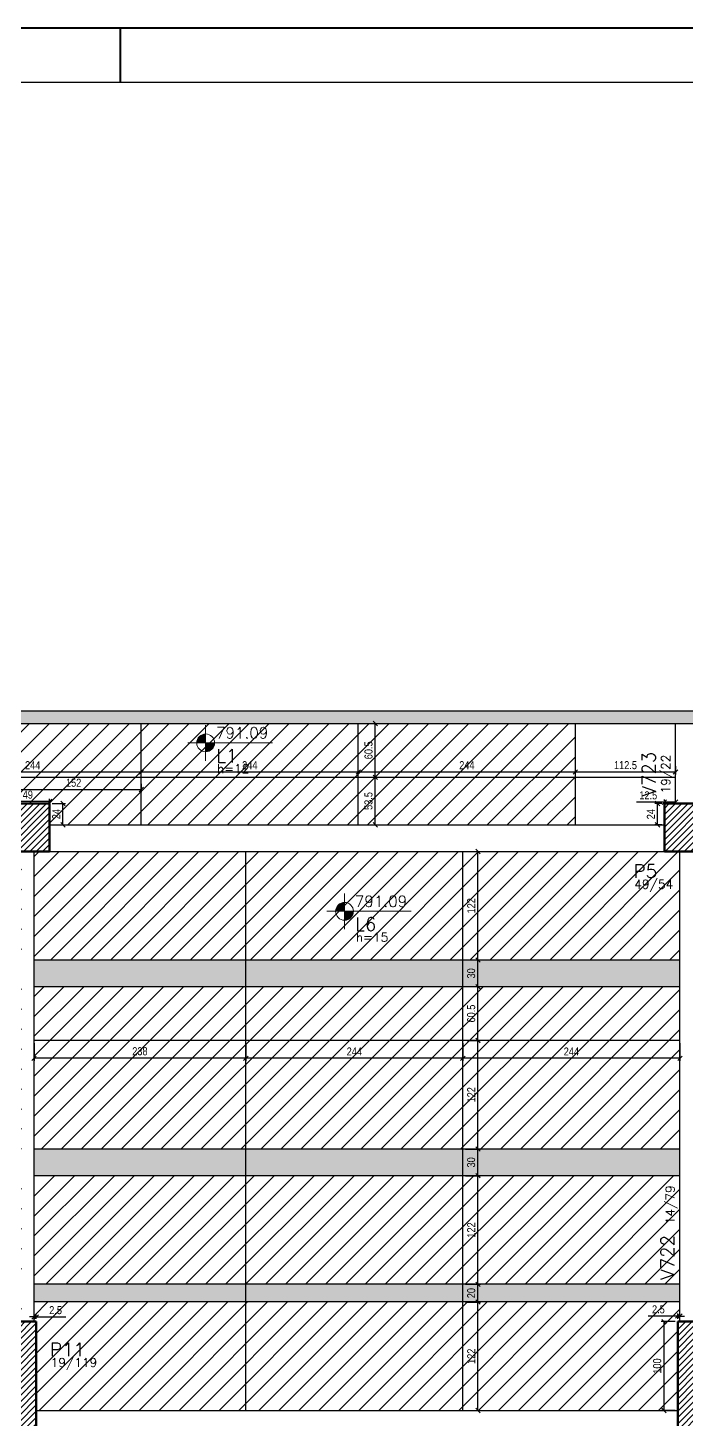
# Model space of a CAD drawing. Extents: x 8513 to 14085, y 7177 to 10799.
# Drawn here: x 10707 to 11447, y 9234 to 10799 of the extents above; entities that cross this region are included whole.
import ezdxf

# ---------------------------------------------------------------- set-up
doc = ezdxf.new("R2010")
doc.units = 0
doc.layers.add('COTA', color=241, linetype='Continuous')
doc.layers.add('Painéis', color=200, linetype='Continuous')
for name, color, linetype, lineweight in [('EST-LAJE-TEXT', 7, 'Continuous', 9), ('EST-PILAR', 7, 'Continuous', 9), ('EST-PILAR-CUT', 7, 'Continuous', 60), ('EST-PILAR-TEXT', 7, 'Continuous', 9), ('EST-VIGA', 7, 'Continuous', 30), ('EST-VIGA-TEXT', 7, 'Continuous', 9), ('FOLHA', 255, 'Continuous', 40), ('Hachura', 253, 'Continuous', 9), ('REAPROVEITAMENTO', 7, 'Continuous', 9)]:
    doc.layers.add(name, color=color, linetype=linetype, lineweight=lineweight)
doc.styles.add('COTA TECNICA-50', font='techl___.ttf', dxfattribs={"height": 9})
doc.styles.add('RomanS_IV50', font='romans_IV50.ttf', dxfattribs={"height": 11.25})
doc.styles.add('RomanS_IV50_B', font='', dxfattribs={"height": 18.75})
doc.styles.add('RomanS_IV50_B_1', font='', dxfattribs={"height": 22.5})
doc.styles.get('RomanS_IV50_B').set_extended_font_data('RomanS_IV50', bold=True)
doc.styles.get('RomanS_IV50_B_1').set_extended_font_data('RomanS_IV50', bold=True)
doc.dimstyles.new('PAINEL', dxfattribs={"dimtxt": 9, "dimasz": 5, "dimexe": 3, "dimexo": 3, "dimgap": 3, "dimtad": 1, "dimdec": 1, "dimzin": 12, "dimdsep": 46, "dimtxsty": 'COTA TECNICA-50', "dimblk": 'OBLIQUE', "dimcen": 0, "dimclrd": 4, "dimclre": 4, "dimclrt": 1, "dimadec": 1, "dimazin": 3, "dimtfac": 1, "dimtdec": 1, "dimtmove": 0, "dimatfit": 3, "dimldrblk": 'OBLIQUE', "dimfxl": 1, "dimtolj": 1, "dimtzin": 12, "dimarcsym": 0})
pattern_1 = [(45, (9955.3147, 9146.5247), (-3.535534, 3.535534), [])]

# ---------------------------------------------------------------- blocks, each defined once
blk = doc.blocks.new('FA_Floor_TAG_SURVEY_R01 - NIV_TIT_H_TXT1__TXT2-2303193-6º PAVIMENTO')
at = {"layer": 'EST-LAJE-TEXT'}
h = blk.add_hatch(color=256, dxfattribs=at)
edge = h.paths.add_edge_path(flags=0)
edge.add_line((-0.28, 0.405), (-0.48, 0.405))
edge.add_arc((-0.28, 0.405), 0.2, 90, 180, ccw=False)
edge.add_line((-0.28, 0.605), (-0.28, 0.405))
h = blk.add_hatch(color=256, dxfattribs=at)
edge = h.paths.add_edge_path(flags=0)
edge.add_line((-0.28, 0.405), (-0.08, 0.405))
edge.add_arc((-0.28, 0.405), 0.2, -90, 0, ccw=False)
edge.add_line((-0.28, 0.205), (-0.28, 0.405))
for p, q in [((-0.28, 0.005), (-0.28, 0.805)), ((-0.28, 0.405), (-0.68, 0.405)), ((-0.28, 0.405), (1.22, 0.405))]:
    blk.add_line(p, q, dxfattribs=at)
blk.add_circle((-0.28, 0.405), 0.2, dxfattribs=at)
blk = doc.blocks.new('_Oblique')
at = {"color": 0, "linetype": 'ByBlock', "lineweight": -2}
blk.add_line((-0.5, -0.5), (0.5, 0.5), dxfattribs=at)
blk = doc.blocks.new('*D487')
at = {"layer": 'COTA', "color": 4, "lineweight": -2, "transparency": 16777216}
for p, q in [((10714.3, 9349.2), (10709.3, 9349.2)), ((10714.3, 9347), (10714.3, 9352.2)), ((10714.3, 9349.2), (10716.8, 9349.2)), ((10716.8, 9347), (10716.8, 9352.2)), ((10716.8, 9349.2), (10750.2, 9349.2))]:
    blk.add_line(p, q, dxfattribs=at)
at = {"layer": 'Defpoints', "color": 0, "transparency": 16777216}
for p in [(10714.3, 9344), (10716.8, 9349.2), (10716.8, 9344)]:
    blk.add_point(p, dxfattribs=at)
at = {"layer": 'COTA', "color": 4, "lineweight": -2, "transparency": 16777216, "xscale": 5, "yscale": 5, "zscale": 5}
blk.add_blockref('_Oblique', (10714.3, 9349.2), dxfattribs=at)
at = {"layer": 'COTA', "color": 4, "lineweight": -2, "transparency": 16777216, "xscale": 5, "yscale": 5, "zscale": 5, "rotation": 180}
blk.add_blockref('_Oblique', (10716.8, 9349.2), dxfattribs=at)
at = {"layer": 'COTA', "color": 1, "transparency": 16777216, "insert": (10738.5, 9356.8), "char_height": 9, "attachment_point": 5, "style": 'COTA TECNICA-50'}
blk.add_mtext('\\A1;2.5', dxfattribs=at)
blk = doc.blocks.new('*D488')
at = {"layer": 'COTA', "color": 4, "lineweight": -2, "transparency": 16777216}
for p, q in [((11434.8, 9344), (11419.4, 9344)), ((11422.4, 9244), (11422.4, 9344)), ((11434.8, 9244), (11419.4, 9244))]:
    blk.add_line(p, q, dxfattribs=at)
at = {"layer": 'Defpoints', "color": 0, "transparency": 16777216}
for p in [(11422.4, 9344), (11437.8, 9344), (11437.8, 9244)]:
    blk.add_point(p, dxfattribs=at)
at = {"layer": 'COTA', "color": 4, "lineweight": -2, "transparency": 16777216, "xscale": 5, "yscale": 5, "zscale": 5}
for p, rotation in [((11422.4, 9344), 90), ((11422.4, 9244), 270)]:
    blk.add_blockref('_Oblique', p, dxfattribs=dict(at, rotation=rotation))
at = {"layer": 'COTA', "color": 1, "transparency": 16777216, "insert": (11414.8, 9294), "char_height": 9, "attachment_point": 5, "rotation": 90, "style": 'COTA TECNICA-50'}
blk.add_mtext('\\A1;100', dxfattribs=at)
blk = doc.blocks.new('*D489')
at = {"layer": 'COTA', "color": 4, "lineweight": -2, "transparency": 16777216}
for p, q in [((11437.8, 9350.2), (11404.5, 9350.2)), ((11437.8, 9347), (11437.8, 9353.2)), ((11440.3, 9350.2), (11437.8, 9350.2)), ((11440.3, 9347), (11440.3, 9353.2)), ((11440.3, 9350.2), (11445.3, 9350.2))]:
    blk.add_line(p, q, dxfattribs=at)
at = {"layer": 'Defpoints', "color": 0, "transparency": 16777216}
for p in [(11437.8, 9350.2), (11437.8, 9344), (11440.3, 9344)]:
    blk.add_point(p, dxfattribs=at)
at = {"layer": 'COTA', "color": 4, "lineweight": -2, "transparency": 16777216, "xscale": 5, "yscale": 5, "zscale": 5}
blk.add_blockref('_Oblique', (11437.8, 9350.2), dxfattribs=at)
at = {"layer": 'COTA', "color": 4, "lineweight": -2, "transparency": 16777216, "xscale": 5, "yscale": 5, "zscale": 5, "rotation": 180}
blk.add_blockref('_Oblique', (11440.3, 9350.2), dxfattribs=at)
at = {"layer": 'COTA', "color": 1, "transparency": 16777216, "insert": (11416.1, 9357.7), "char_height": 9, "attachment_point": 5, "style": 'COTA TECNICA-50'}
blk.add_mtext('\\A1;2.5', dxfattribs=at)
blk = doc.blocks.new('*D519')
at = {"layer": 'COTA', "color": 4, "lineweight": -2, "transparency": 16777216}
for p, q in [((11196.3, 9657), (11196.3, 9637.1)), ((11440.3, 9657), (11440.3, 9637.1)), ((11440.3, 9640.1), (11196.3, 9640.1))]:
    blk.add_line(p, q, dxfattribs=at)
at = {"layer": 'Defpoints', "color": 0, "transparency": 16777216}
for p in [(11196.3, 9660), (11440.3, 9660), (11196.3, 9640.1)]:
    blk.add_point(p, dxfattribs=at)
at = {"layer": 'COTA', "color": 4, "lineweight": -2, "transparency": 16777216, "xscale": 5, "yscale": 5, "zscale": 5, "rotation": 180}
blk.add_blockref('_Oblique', (11196.3, 9640.1), dxfattribs=at)
at = {"layer": 'COTA', "color": 4, "lineweight": -2, "transparency": 16777216, "xscale": 5, "yscale": 5, "zscale": 5}
blk.add_blockref('_Oblique', (11440.3, 9640.1), dxfattribs=at)
at = {"layer": 'COTA', "color": 1, "transparency": 16777216, "insert": (11318.3, 9647.7), "char_height": 9, "attachment_point": 5, "style": 'COTA TECNICA-50'}
blk.add_mtext('\\A1;244', dxfattribs=at)
blk = doc.blocks.new('*D520')
at = {"layer": 'COTA', "color": 4, "lineweight": -2, "transparency": 16777216}
for p, q in [((10952.3, 9657), (10952.3, 9637.1)), ((11196.3, 9657), (11196.3, 9637.1)), ((11196.3, 9640.1), (10952.3, 9640.1))]:
    blk.add_line(p, q, dxfattribs=at)
at = {"layer": 'Defpoints', "color": 0, "transparency": 16777216}
for p in [(10952.3, 9660), (11196.3, 9660), (10952.3, 9640.1)]:
    blk.add_point(p, dxfattribs=at)
at = {"layer": 'COTA', "color": 4, "lineweight": -2, "transparency": 16777216, "xscale": 5, "yscale": 5, "zscale": 5, "rotation": 180}
blk.add_blockref('_Oblique', (10952.3, 9640.1), dxfattribs=at)
at = {"layer": 'COTA', "color": 4, "lineweight": -2, "transparency": 16777216, "xscale": 5, "yscale": 5, "zscale": 5}
blk.add_blockref('_Oblique', (11196.3, 9640.1), dxfattribs=at)
at = {"layer": 'COTA', "color": 1, "transparency": 16777216, "insert": (11074.3, 9647.7), "char_height": 9, "attachment_point": 5, "style": 'COTA TECNICA-50'}
blk.add_mtext('\\A1;244', dxfattribs=at)
blk = doc.blocks.new('*D521')
at = {"layer": 'COTA', "color": 4, "lineweight": -2, "transparency": 16777216}
for p, q in [((10714.3, 9657), (10714.3, 9637.1)), ((10952.3, 9657), (10952.3, 9637.1)), ((10952.3, 9640.1), (10714.3, 9640.1))]:
    blk.add_line(p, q, dxfattribs=at)
at = {"layer": 'Defpoints', "color": 0, "transparency": 16777216}
for p in [(10714.3, 9660), (10952.3, 9660), (10714.3, 9640.1)]:
    blk.add_point(p, dxfattribs=at)
at = {"layer": 'COTA', "color": 4, "lineweight": -2, "transparency": 16777216, "xscale": 5, "yscale": 5, "zscale": 5, "rotation": 180}
blk.add_blockref('_Oblique', (10714.3, 9640.1), dxfattribs=at)
at = {"layer": 'COTA', "color": 4, "lineweight": -2, "transparency": 16777216, "xscale": 5, "yscale": 5, "zscale": 5}
blk.add_blockref('_Oblique', (10952.3, 9640.1), dxfattribs=at)
at = {"layer": 'COTA', "color": 1, "transparency": 16777216, "insert": (10833.3, 9647.9), "char_height": 9, "attachment_point": 5, "style": 'COTA TECNICA-50'}
blk.add_mtext('\\A1;238', dxfattribs=at)
blk = doc.blocks.new('*D499')
at = {"layer": 'COTA', "color": 4, "lineweight": -2, "transparency": 16777216}
for p, q in [((11199.3, 9366), (11216.3, 9366)), ((11213.3, 9244), (11213.3, 9366)), ((11199.3, 9244), (11216.3, 9244))]:
    blk.add_line(p, q, dxfattribs=at)
at = {"layer": 'Defpoints', "color": 0, "transparency": 16777216}
for p in [(11196.3, 9366), (11213.3, 9366), (11196.3, 9244)]:
    blk.add_point(p, dxfattribs=at)
at = {"layer": 'COTA', "color": 4, "lineweight": -2, "transparency": 16777216, "xscale": 5, "yscale": 5, "zscale": 5}
for p, rotation in [((11213.3, 9366), 90), ((11213.3, 9244), 270)]:
    blk.add_blockref('_Oblique', p, dxfattribs=dict(at, rotation=rotation))
at = {"layer": 'COTA', "color": 1, "transparency": 16777216, "insert": (11205.7, 9305), "char_height": 9, "attachment_point": 5, "rotation": 90, "style": 'COTA TECNICA-50'}
blk.add_mtext('\\A1;122', dxfattribs=at)
blk = doc.blocks.new('*D500')
at = {"layer": 'COTA', "color": 4, "lineweight": -2, "transparency": 16777216}
for p, q in [((11199.3, 9386), (11216.3, 9386)), ((11213.3, 9366), (11213.3, 9386)), ((11199.3, 9366), (11216.3, 9366))]:
    blk.add_line(p, q, dxfattribs=at)
at = {"layer": 'Defpoints', "color": 0, "transparency": 16777216}
for p in [(11196.3, 9386), (11213.3, 9386), (11196.3, 9366)]:
    blk.add_point(p, dxfattribs=at)
at = {"layer": 'COTA', "color": 4, "lineweight": -2, "transparency": 16777216, "xscale": 5, "yscale": 5, "zscale": 5}
for p, rotation in [((11213.3, 9386), 90), ((11213.3, 9366), 270)]:
    blk.add_blockref('_Oblique', p, dxfattribs=dict(at, rotation=rotation))
at = {"layer": 'COTA', "color": 1, "transparency": 16777216, "insert": (11205.7, 9376), "char_height": 9, "attachment_point": 5, "rotation": 90, "style": 'COTA TECNICA-50'}
blk.add_mtext('\\A1;20', dxfattribs=at)
blk = doc.blocks.new('*D501')
at = {"layer": 'COTA', "color": 4, "lineweight": -2, "transparency": 16777216}
for p, q in [((11199.3, 9508), (11216.3, 9508)), ((11213.3, 9386), (11213.3, 9508)), ((11199.3, 9386), (11216.3, 9386))]:
    blk.add_line(p, q, dxfattribs=at)
at = {"layer": 'Defpoints', "color": 0, "transparency": 16777216}
for p in [(11196.3, 9508), (11213.3, 9508), (11196.3, 9386)]:
    blk.add_point(p, dxfattribs=at)
at = {"layer": 'COTA', "color": 4, "lineweight": -2, "transparency": 16777216, "xscale": 5, "yscale": 5, "zscale": 5}
for p, rotation in [((11213.3, 9508), 90), ((11213.3, 9386), 270)]:
    blk.add_blockref('_Oblique', p, dxfattribs=dict(at, rotation=rotation))
at = {"layer": 'COTA', "color": 1, "transparency": 16777216, "insert": (11205.7, 9447), "char_height": 9, "attachment_point": 5, "rotation": 90, "style": 'COTA TECNICA-50'}
blk.add_mtext('\\A1;122', dxfattribs=at)
blk = doc.blocks.new('*D502')
at = {"layer": 'COTA', "color": 4, "lineweight": -2, "transparency": 16777216}
for p, q in [((11199.3, 9538), (11216.3, 9538)), ((11213.3, 9508), (11213.3, 9538)), ((11199.3, 9508), (11216.3, 9508))]:
    blk.add_line(p, q, dxfattribs=at)
at = {"layer": 'Defpoints', "color": 0, "transparency": 16777216}
for p in [(11196.3, 9538), (11213.3, 9538), (11196.3, 9508)]:
    blk.add_point(p, dxfattribs=at)
at = {"layer": 'COTA', "color": 4, "lineweight": -2, "transparency": 16777216, "xscale": 5, "yscale": 5, "zscale": 5}
for p, rotation in [((11213.3, 9538), 90), ((11213.3, 9508), 270)]:
    blk.add_blockref('_Oblique', p, dxfattribs=dict(at, rotation=rotation))
at = {"layer": 'COTA', "color": 1, "transparency": 16777216, "insert": (11205.6, 9523), "char_height": 9, "attachment_point": 5, "rotation": 90, "style": 'COTA TECNICA-50'}
blk.add_mtext('\\A1;30', dxfattribs=at)
blk = doc.blocks.new('*D503')
at = {"layer": 'COTA', "color": 4, "lineweight": -2, "transparency": 16777216}
for p, q in [((11201.3, 9660), (11216.3, 9660)), ((11213.3, 9538), (11213.3, 9660)), ((11199.3, 9538), (11216.3, 9538))]:
    blk.add_line(p, q, dxfattribs=at)
at = {"layer": 'Defpoints', "color": 0, "transparency": 16777216}
for p in [(11198.3, 9660), (11213.3, 9660), (11196.3, 9538)]:
    blk.add_point(p, dxfattribs=at)
at = {"layer": 'COTA', "color": 4, "lineweight": -2, "transparency": 16777216, "xscale": 5, "yscale": 5, "zscale": 5}
for p, rotation in [((11213.3, 9660), 90), ((11213.3, 9538), 270)]:
    blk.add_blockref('_Oblique', p, dxfattribs=dict(at, rotation=rotation))
at = {"layer": 'COTA', "color": 1, "transparency": 16777216, "insert": (11205.7, 9599), "char_height": 9, "attachment_point": 5, "rotation": 90, "style": 'COTA TECNICA-50'}
blk.add_mtext('\\A1;122', dxfattribs=at)
blk = doc.blocks.new('*D504')
at = {"layer": 'COTA', "color": 4, "lineweight": -2, "transparency": 16777216}
for p, q in [((11213.3, 9660), (11213.3, 9720.5)), ((11201.3, 9660), (11216.3, 9660))]:
    blk.add_line(p, q, dxfattribs=at)
at = {"layer": 'Defpoints', "color": 0, "transparency": 16777216}
for p in [(11213.3, 9720.5), (11213.3, 9720.5), (11198.3, 9660)]:
    blk.add_point(p, dxfattribs=at)
at = {"layer": 'COTA', "color": 4, "lineweight": -2, "transparency": 16777216, "xscale": 5, "yscale": 5, "zscale": 5}
for p, rotation in [((11213.3, 9720.5), 90), ((11213.3, 9660), 270)]:
    blk.add_blockref('_Oblique', p, dxfattribs=dict(at, rotation=rotation))
at = {"layer": 'COTA', "color": 1, "transparency": 16777216, "insert": (11205.7, 9690.3), "char_height": 9, "attachment_point": 5, "rotation": 90, "style": 'COTA TECNICA-50'}
blk.add_mtext('\\A1;60.5', dxfattribs=at)
blk = doc.blocks.new('*D505')
at = {"layer": 'COTA', "color": 4, "lineweight": -2, "transparency": 16777216}
blk.add_line((11213.3, 9720.5), (11213.3, 9750.5), dxfattribs=at)
at = {"layer": 'Defpoints', "color": 0, "transparency": 16777216}
for p in [(11213.3, 9750.5), (11213.3, 9750.5), (11213.3, 9720.5)]:
    blk.add_point(p, dxfattribs=at)
at = {"layer": 'COTA', "color": 4, "lineweight": -2, "transparency": 16777216, "xscale": 5, "yscale": 5, "zscale": 5}
for p, rotation in [((11213.3, 9750.5), 90), ((11213.3, 9720.5), 270)]:
    blk.add_blockref('_Oblique', p, dxfattribs=dict(at, rotation=rotation))
at = {"layer": 'COTA', "color": 1, "transparency": 16777216, "insert": (11205.6, 9735.5), "char_height": 9, "attachment_point": 5, "rotation": 90, "style": 'COTA TECNICA-50'}
blk.add_mtext('\\A1;30', dxfattribs=at)
blk = doc.blocks.new('*D506')
at = {"layer": 'COTA', "color": 4, "lineweight": -2, "transparency": 16777216}
for p, q in [((11213.3, 9750.5), (11213.3, 9872.5)), ((11216.3, 9872.5), (11216.3, 9872.5)), ((11216.3, 9750.5), (11216.3, 9750.5))]:
    blk.add_line(p, q, dxfattribs=at)
at = {"layer": 'Defpoints', "color": 0, "transparency": 16777216}
for p in [(11213.3, 9872.5), (11213.3, 9872.5), (11213.3, 9750.5)]:
    blk.add_point(p, dxfattribs=at)
at = {"layer": 'COTA', "color": 4, "lineweight": -2, "transparency": 16777216, "xscale": 5, "yscale": 5, "zscale": 5}
for p, rotation in [((11213.3, 9872.5), 90), ((11213.3, 9750.5), 270)]:
    blk.add_blockref('_Oblique', p, dxfattribs=dict(at, rotation=rotation))
at = {"layer": 'COTA', "color": 1, "transparency": 16777216, "insert": (11205.7, 9811.5), "char_height": 9, "attachment_point": 5, "rotation": 90, "style": 'COTA TECNICA-50'}
blk.add_mtext('\\A1;122', dxfattribs=at)
blk = doc.blocks.new('*D684')
at = {"layer": 'COTA', "color": 4, "lineweight": -2, "transparency": 16777216}
for p, q in [((10590.8, 9959), (10590.8, 9965)), ((10834.8, 9962.5), (10834.8, 9965)), ((10590.8, 9962), (10834.8, 9962))]:
    blk.add_line(p, q, dxfattribs=at)
at = {"layer": 'Defpoints', "color": 0, "transparency": 16777216}
for p in [(10590.8, 9956), (10834.8, 9962), (10834.8, 9959.5)]:
    blk.add_point(p, dxfattribs=at)
at = {"layer": 'COTA', "color": 4, "lineweight": -2, "transparency": 16777216, "xscale": 5, "yscale": 5, "zscale": 5, "rotation": 180}
blk.add_blockref('_Oblique', (10590.8, 9962), dxfattribs=at)
at = {"layer": 'COTA', "color": 4, "lineweight": -2, "transparency": 16777216, "xscale": 5, "yscale": 5, "zscale": 5}
blk.add_blockref('_Oblique', (10834.8, 9962), dxfattribs=at)
at = {"layer": 'COTA', "color": 1, "transparency": 16777216, "insert": (10712.8, 9969.6), "char_height": 9, "attachment_point": 5, "style": 'COTA TECNICA-50'}
blk.add_mtext('\\A1;244', dxfattribs=at)
blk = doc.blocks.new('*D685')
at = {"layer": 'COTA', "color": 4, "lineweight": -2, "transparency": 16777216}
for p, q in [((10834.8, 9962.5), (10834.8, 9965)), ((11078.8, 9962.5), (11078.8, 9965)), ((10834.8, 9962), (11078.8, 9962))]:
    blk.add_line(p, q, dxfattribs=at)
at = {"layer": 'Defpoints', "color": 0, "transparency": 16777216}
for p in [(10834.8, 9959.5), (11078.8, 9962), (11078.8, 9959.5)]:
    blk.add_point(p, dxfattribs=at)
at = {"layer": 'COTA', "color": 4, "lineweight": -2, "transparency": 16777216, "xscale": 5, "yscale": 5, "zscale": 5, "rotation": 180}
blk.add_blockref('_Oblique', (10834.8, 9962), dxfattribs=at)
at = {"layer": 'COTA', "color": 4, "lineweight": -2, "transparency": 16777216, "xscale": 5, "yscale": 5, "zscale": 5}
blk.add_blockref('_Oblique', (11078.8, 9962), dxfattribs=at)
at = {"layer": 'COTA', "color": 1, "transparency": 16777216, "insert": (10956.8, 9969.6), "char_height": 9, "attachment_point": 5, "style": 'COTA TECNICA-50'}
blk.add_mtext('\\A1;244', dxfattribs=at)
blk = doc.blocks.new('*D686')
at = {"layer": 'COTA', "color": 4, "lineweight": -2, "transparency": 16777216}
for p, q in [((11078.8, 9962.5), (11078.8, 9965)), ((11322.8, 9962.5), (11322.8, 9965)), ((11078.8, 9962), (11322.8, 9962))]:
    blk.add_line(p, q, dxfattribs=at)
at = {"layer": 'Defpoints', "color": 0, "transparency": 16777216}
for p in [(11078.8, 9959.5), (11322.8, 9962), (11322.8, 9959.5)]:
    blk.add_point(p, dxfattribs=at)
at = {"layer": 'COTA', "color": 4, "lineweight": -2, "transparency": 16777216, "xscale": 5, "yscale": 5, "zscale": 5, "rotation": 180}
blk.add_blockref('_Oblique', (11078.8, 9962), dxfattribs=at)
at = {"layer": 'COTA', "color": 4, "lineweight": -2, "transparency": 16777216, "xscale": 5, "yscale": 5, "zscale": 5}
blk.add_blockref('_Oblique', (11322.8, 9962), dxfattribs=at)
at = {"layer": 'COTA', "color": 1, "transparency": 16777216, "insert": (11200.8, 9969.6), "char_height": 9, "attachment_point": 5, "style": 'COTA TECNICA-50'}
blk.add_mtext('\\A1;244', dxfattribs=at)
blk = doc.blocks.new('*D687')
at = {"layer": 'COTA', "color": 4, "lineweight": -2, "transparency": 16777216}
for p, q in [((11322.8, 9962.5), (11322.8, 9965)), ((11435.3, 9968.5), (11435.3, 9959)), ((11322.8, 9962), (11435.3, 9962))]:
    blk.add_line(p, q, dxfattribs=at)
at = {"layer": 'Defpoints', "color": 0, "transparency": 16777216}
for p in [(11435.3, 9971.5), (11322.8, 9959.5), (11435.3, 9962)]:
    blk.add_point(p, dxfattribs=at)
at = {"layer": 'COTA', "color": 4, "lineweight": -2, "transparency": 16777216, "xscale": 5, "yscale": 5, "zscale": 5, "rotation": 180}
blk.add_blockref('_Oblique', (11322.8, 9962), dxfattribs=at)
at = {"layer": 'COTA', "color": 4, "lineweight": -2, "transparency": 16777216, "xscale": 5, "yscale": 5, "zscale": 5}
blk.add_blockref('_Oblique', (11435.3, 9962), dxfattribs=at)
at = {"layer": 'COTA', "color": 1, "transparency": 16777216, "insert": (11379.1, 9969.6), "char_height": 9, "attachment_point": 5, "style": 'COTA TECNICA-50'}
blk.add_mtext('\\A1;112.5', dxfattribs=at)
blk = doc.blocks.new('*D688')
at = {"layer": 'COTA', "color": 4, "lineweight": -2, "transparency": 16777216}
for p, q in [((10682.8, 9929.5), (10682.8, 9931.8)), ((10731.8, 9928.8), (10682.8, 9928.8)), ((10731.8, 9929.5), (10731.8, 9931.8))]:
    blk.add_line(p, q, dxfattribs=at)
at = {"layer": 'Defpoints', "color": 0, "transparency": 16777216}
for p in [(10682.8, 9928.8), (10682.8, 9926.5), (10731.8, 9926.5)]:
    blk.add_point(p, dxfattribs=at)
at = {"layer": 'COTA', "color": 4, "lineweight": -2, "transparency": 16777216, "xscale": 5, "yscale": 5, "zscale": 5, "rotation": 180}
blk.add_blockref('_Oblique', (10682.8, 9928.8), dxfattribs=at)
at = {"layer": 'COTA', "color": 4, "lineweight": -2, "transparency": 16777216, "xscale": 5, "yscale": 5, "zscale": 5}
blk.add_blockref('_Oblique', (10731.8, 9928.8), dxfattribs=at)
at = {"layer": 'COTA', "color": 1, "transparency": 16777216, "insert": (10707.3, 9936.4), "char_height": 9, "attachment_point": 5, "style": 'COTA TECNICA-50'}
blk.add_mtext('\\A1;49', dxfattribs=at)
blk = doc.blocks.new('*D689')
at = {"layer": 'COTA', "color": 4, "lineweight": -2, "transparency": 16777216}
for p, q in [((10734.8, 9926.5), (10749.8, 9926.5)), ((10746.8, 9902.5), (10746.8, 9926.5)), ((10734.8, 9902.5), (10749.8, 9902.5))]:
    blk.add_line(p, q, dxfattribs=at)
at = {"layer": 'Defpoints', "color": 0, "transparency": 16777216}
for p in [(10731.8, 9926.5), (10746.8, 9926.5), (10731.8, 9902.5)]:
    blk.add_point(p, dxfattribs=at)
at = {"layer": 'COTA', "color": 4, "lineweight": -2, "transparency": 16777216, "xscale": 5, "yscale": 5, "zscale": 5}
for p, rotation in [((10746.8, 9926.5), 90), ((10746.8, 9902.5), 270)]:
    blk.add_blockref('_Oblique', p, dxfattribs=dict(at, rotation=rotation))
at = {"layer": 'COTA', "color": 1, "transparency": 16777216, "insert": (10739.2, 9914.5), "char_height": 9, "attachment_point": 5, "rotation": 90, "style": 'COTA TECNICA-50'}
blk.add_mtext('\\A1;24', dxfattribs=at)
blk = doc.blocks.new('*D691')
at = {"layer": 'COTA', "color": 4, "lineweight": -2, "transparency": 16777216}
for p, q in [((10682.8, 9953), (10682.8, 9939.2)), ((10682.8, 9942.2), (10834.8, 9942.2)), ((10834.8, 9948.7), (10834.8, 9939.2))]:
    blk.add_line(p, q, dxfattribs=at)
at = {"layer": 'Defpoints', "color": 0, "transparency": 16777216}
for p in [(10682.8, 9956), (10834.8, 9951.7), (10834.8, 9942.2)]:
    blk.add_point(p, dxfattribs=at)
at = {"layer": 'COTA', "color": 4, "lineweight": -2, "transparency": 16777216, "xscale": 5, "yscale": 5, "zscale": 5, "rotation": 180}
blk.add_blockref('_Oblique', (10682.8, 9942.2), dxfattribs=at)
at = {"layer": 'COTA', "color": 4, "lineweight": -2, "transparency": 16777216, "xscale": 5, "yscale": 5, "zscale": 5}
blk.add_blockref('_Oblique', (10834.8, 9942.2), dxfattribs=at)
at = {"layer": 'COTA', "color": 1, "transparency": 16777216, "insert": (10758.8, 9949.8), "char_height": 9, "attachment_point": 5, "style": 'COTA TECNICA-50'}
blk.add_mtext('\\A1;152', dxfattribs=at)
blk = doc.blocks.new('*D692')
at = {"layer": 'COTA', "color": 4, "lineweight": -2, "transparency": 16777216}
for p, q in [((11081.8, 9956), (11100.9, 9956)), ((11097.9, 9902.5), (11097.9, 9956)), ((11081.8, 9902.5), (11100.9, 9902.5))]:
    blk.add_line(p, q, dxfattribs=at)
at = {"layer": 'Defpoints', "color": 0, "transparency": 16777216}
for p in [(11078.8, 9956), (11097.9, 9956), (11078.8, 9902.5)]:
    blk.add_point(p, dxfattribs=at)
at = {"layer": 'COTA', "color": 4, "lineweight": -2, "transparency": 16777216, "xscale": 5, "yscale": 5, "zscale": 5}
for p, rotation in [((11097.9, 9956), 90), ((11097.9, 9902.5), 270)]:
    blk.add_blockref('_Oblique', p, dxfattribs=dict(at, rotation=rotation))
at = {"layer": 'COTA', "color": 1, "transparency": 16777216, "insert": (11090.2, 9929.3), "char_height": 9, "attachment_point": 5, "rotation": 90, "style": 'COTA TECNICA-50'}
blk.add_mtext('\\A1;53.5', dxfattribs=at)
blk = doc.blocks.new('*D693')
at = {"layer": 'COTA', "color": 4, "lineweight": -2, "transparency": 16777216}
for p, q in [((11081.8, 10016.5), (11100.9, 10016.5)), ((11097.9, 9956), (11097.9, 10016.5)), ((11081.8, 9956), (11100.9, 9956))]:
    blk.add_line(p, q, dxfattribs=at)
at = {"layer": 'Defpoints', "color": 0, "transparency": 16777216}
for p in [(11078.8, 10016.5), (11097.9, 10016.5), (11078.8, 9956)]:
    blk.add_point(p, dxfattribs=at)
at = {"layer": 'COTA', "color": 4, "lineweight": -2, "transparency": 16777216, "xscale": 5, "yscale": 5, "zscale": 5}
for p, rotation in [((11097.9, 10016.5), 90), ((11097.9, 9956), 270)]:
    blk.add_blockref('_Oblique', p, dxfattribs=dict(at, rotation=rotation))
at = {"layer": 'COTA', "color": 1, "transparency": 16777216, "insert": (11090.3, 9986.3), "char_height": 9, "attachment_point": 5, "rotation": 90, "style": 'COTA TECNICA-50'}
blk.add_mtext('\\A1;60.5', dxfattribs=at)
blk = doc.blocks.new('*D694')
at = {"layer": 'COTA', "color": 4, "lineweight": -2, "transparency": 16777216}
for p, q in [((11419.8, 9926.5), (11412.1, 9926.5)), ((11415.1, 9902.5), (11415.1, 9926.5)), ((11419.8, 9902.5), (11412.1, 9902.5))]:
    blk.add_line(p, q, dxfattribs=at)
at = {"layer": 'Defpoints', "color": 0, "transparency": 16777216}
for p in [(11415.1, 9926.5), (11422.8, 9926.5), (11422.8, 9902.5)]:
    blk.add_point(p, dxfattribs=at)
at = {"layer": 'COTA', "color": 4, "lineweight": -2, "transparency": 16777216, "xscale": 5, "yscale": 5, "zscale": 5}
for p, rotation in [((11415.1, 9926.5), 90), ((11415.1, 9902.5), 270)]:
    blk.add_blockref('_Oblique', p, dxfattribs=dict(at, rotation=rotation))
at = {"layer": 'COTA', "color": 1, "transparency": 16777216, "insert": (11407.6, 9914.5), "char_height": 9, "attachment_point": 5, "rotation": 90, "style": 'COTA TECNICA-50'}
blk.add_mtext('\\A1;24', dxfattribs=at)
blk = doc.blocks.new('*D695')
at = {"layer": 'COTA', "color": 4, "lineweight": -2, "transparency": 16777216}
for p, q in [((11422.8, 9928), (11391.6, 9928)), ((11422.8, 9929.5), (11422.8, 9931)), ((11435.3, 9928), (11422.8, 9928)), ((11435.3, 9929.5), (11435.3, 9931))]:
    blk.add_line(p, q, dxfattribs=at)
at = {"layer": 'Defpoints', "color": 0, "transparency": 16777216}
for p in [(11422.8, 9928), (11422.8, 9926.5), (11435.3, 9926.5)]:
    blk.add_point(p, dxfattribs=at)
at = {"layer": 'COTA', "color": 4, "lineweight": -2, "transparency": 16777216, "xscale": 5, "yscale": 5, "zscale": 5, "rotation": 180}
blk.add_blockref('_Oblique', (11422.8, 9928), dxfattribs=at)
at = {"layer": 'COTA', "color": 4, "lineweight": -2, "transparency": 16777216, "xscale": 5, "yscale": 5, "zscale": 5}
blk.add_blockref('_Oblique', (11435.3, 9928), dxfattribs=at)
at = {"layer": 'COTA', "color": 1, "transparency": 16777216, "insert": (11404.7, 9935.6), "char_height": 9, "attachment_point": 5, "style": 'COTA TECNICA-50'}
blk.add_mtext('\\A1;12.5', dxfattribs=at)

msp = doc.modelspace()

# ---------------------------------------------------------------- hatches: boundary and pattern name
at = {"layer": 'EST-PILAR'}
h = msp.add_hatch(dxfattribs=at)
h.set_pattern_fill('FP_1', color=5, style=0, pattern_type=2)
h.set_pattern_definition(pattern_1)
h.paths.add_polyline_path([(10731.81, 9872.52), (10731.81, 9926.52), (10682.81, 9926.52), (10682.81, 9872.52)], flags=0)
h = msp.add_hatch(dxfattribs=at)
h.set_pattern_fill('FP_1', color=5, style=0, pattern_type=2)
h.set_pattern_definition(pattern_1)
h.paths.add_polyline_path([(11471.81, 9872.52), (11471.81, 9926.52), (11422.81, 9926.52), (11422.81, 9872.52), (11446.78, 9872.52)], flags=0)
h = msp.add_hatch(dxfattribs=at)
h.set_pattern_fill('FP_1', color=5, style=0, pattern_type=2)
h.set_pattern_definition(pattern_1)
h.paths.add_polyline_path([(10716.81, 9225.02), (10716.81, 9344.02), (10697.81, 9344.02), (10697.81, 9225.02)], flags=0)
h = msp.add_hatch(dxfattribs=at)
h.set_pattern_fill('FP_1', color=5, style=0, pattern_type=2)
h.set_pattern_definition(pattern_1)
h.paths.add_polyline_path([(11437.81, 9225.02), (11456.81, 9225.02), (11456.81, 9344.02), (11437.81, 9344.02)], flags=0)
at = {"layer": 'EST-VIGA', "true_color": 0xe1e1e1}
msp.add_hatch(color=254, dxfattribs=at).paths.add_polyline_path([(9969.31, 10016.52), (12542.81, 10016.52), (12542.81, 10030.52), (9955.31, 10030.52), (9955.31, 10016.52)], flags=0)
at = {"layer": 'Hachura'}
h = msp.add_hatch(color=256, dxfattribs=at)
h.dxf.hatch_style = 1
h.paths.add_polyline_path([(11196.31, 9720.52), (11196.31, 9750.52), (11440.31, 9750.52), (11440.31, 9720.52)])
h.paths.add_polyline_path([(10952.31, 9720.52), (10952.31, 9750.52), (11196.31, 9750.52), (11196.31, 9720.52)])
h.paths.add_polyline_path([(10952.31, 9750.52), (10952.31, 9720.52), (10714.31, 9720.52), (10714.31, 9750.52)])
h.paths.add_polyline_path([(10952.31, 9538.02), (10952.31, 9508.02), (10714.31, 9508.02), (10714.31, 9538.02)])
h.paths.add_polyline_path([(11196.31, 9538.02), (11196.31, 9508.02), (10952.31, 9508.02), (10952.31, 9538.02)])
h.paths.add_polyline_path([(11196.31, 9508.02), (11196.31, 9538.02), (11440.31, 9538.02), (11440.31, 9508.02)])
h.paths.add_polyline_path([(11196.31, 9366.02), (11196.31, 9386.02), (11440.31, 9386.02), (11440.31, 9366.02)])
h.paths.add_polyline_path([(10952.31, 9366.02), (10952.31, 9386.02), (11196.31, 9386.02), (11196.31, 9366.02)])
h.paths.add_polyline_path([(10714.31, 9366.02), (10714.31, 9386.02), (10952.31, 9386.02), (10952.31, 9366.02)])
at = {"layer": 'REAPROVEITAMENTO'}
h = msp.add_hatch(dxfattribs=at)
h.set_pattern_fill('ANSI31', color=251, scale=5, style=0)
h.set_pattern_definition([(45, (-149.161, 3311.55), (-11.22532, 11.22532), [])])
h.paths.add_polyline_path([(9974.31, 9956.02), (9974.31, 10016.52), (10212.31, 10016.52), (10212.31, 9956.02)])
h.paths.add_polyline_path([(10212.31, 9956.02), (10212.31, 9902.52), (9989.31, 9902.52), (9989.31, 9926.52), (9974.31, 9926.52), (9974.31, 9956.02)])
h.paths.add_polyline_path([(10212.31, 9902.52), (10212.31, 9956.02), (10346.81, 9956.02), (10346.81, 9902.52)])
h.paths.add_polyline_path([(10346.81, 10016.52), (10346.81, 9956.02), (10212.31, 9956.02), (10212.31, 10016.52)])
h.paths.add_polyline_path([(10590.81, 9956.02), (10385.8, 9956.02, 0.575338), (10368.51, 9956.02), (10346.81, 9956.02), (10346.81, 10016.52), (10590.81, 10016.52)])
h.paths.add_polyline_path([(10346.81, 9902.52), (10346.81, 9956.02), (10368.51, 9956.02, 0.1324209), (10367.16, 9951, 1), (10387.16, 9951, 0.1324209), (10385.8, 9956.02), (10590.81, 9956.02), (10590.81, 9902.52)])
h.paths.add_polyline_path([(10682.81, 9956.02), (10682.81, 9926.52), (10682.81, 9902.52), (10590.81, 9902.52), (10590.81, 9956.02)])
h.paths.add_polyline_path([(10834.81, 10016.52), (10834.81, 9956.02), (10590.81, 9956.02), (10590.81, 10016.52)])
h.paths.add_polyline_path([(10834.81, 9956.02), (10834.81, 9902.52), (10731.81, 9902.52), (10731.81, 9926.52), (10682.81, 9926.52), (10682.81, 9956.02)])
h.paths.add_polyline_path([(11078.81, 9956.02), (11078.81, 9902.52), (10834.81, 9902.52), (10834.81, 9956.02)])
h.paths.add_polyline_path([(10834.81, 9956.02), (10834.81, 10016.52), (11078.81, 10016.52), (11078.81, 9956.02)])
h.paths.add_polyline_path([(11078.81, 9956.02), (11078.81, 10016.52), (11322.81, 10016.52), (11322.81, 9956.02)])
h.paths.add_polyline_path([(11322.81, 9956.02), (11322.81, 9902.52), (11078.81, 9902.52), (11078.81, 9956.02)])
h = msp.add_hatch(dxfattribs=at)
h.set_pattern_fill('ANSI31', color=251, scale=5, style=0)
h.set_pattern_definition([(45, (101.663, -162.136), (-11.22532, 11.22532), [])])
h.paths.add_polyline_path([(9974.31, 9366.02), (9974.31, 9324.02), (9974.31, 9244.02), (10218.31, 9244.02), (10218.31, 9366.02)])
h.paths.add_polyline_path([(10218.31, 9366.02), (10218.31, 9244.02), (10462.31, 9244.02), (10462.31, 9366.02)])
h.paths.add_polyline_path([(10462.31, 9366.02), (10462.31, 9244.02), (10697.81, 9244.02), (10697.81, 9344.02), (10700.31, 9344.02), (10700.31, 9366.02)])
h.paths.add_polyline_path([(10462.31, 9386.02), (10700.31, 9386.02), (10700.31, 9508.02), (10462.31, 9508.02)])
h.paths.add_polyline_path([(10218.31, 9508.02), (10218.31, 9386.02), (10462.31, 9386.02), (10462.31, 9508.02)])
h.paths.add_polyline_path([(9974.31, 9508.02), (9974.31, 9386.02), (10218.31, 9386.02), (10218.31, 9508.02)])
h.paths.add_polyline_path([(10218.31, 9538.02), (10218.31, 9660.02), (9974.31, 9660.02), (9974.31, 9538.02)])
h.paths.add_polyline_path([(10462.31, 9538.02), (10462.31, 9660.02), (10218.31, 9660.02), (10218.31, 9538.02)])
h.paths.add_polyline_path([(10700.31, 9538.02), (10700.31, 9660.02), (10462.31, 9660.02), (10462.31, 9538.02)])
h.paths.add_polyline_path([(10700.31, 9660.02), (10700.31, 9720.52), (10462.31, 9720.52), (10462.31, 9660.02)])
h.paths.add_polyline_path([(10462.31, 9660.02), (10462.31, 9720.52), (10218.31, 9720.52), (10218.31, 9660.02)])
h.paths.add_polyline_path([(10218.31, 9660.02), (10218.31, 9720.52), (9974.31, 9720.52), (9974.31, 9660.02)])
h.paths.add_polyline_path([(10218.31, 9750.52), (10218.31, 9872.52), (9984.31, 9872.52), (9974.31, 9872.52), (9974.31, 9750.52)])
h.paths.add_polyline_path([(10218.31, 9872.52), (10218.31, 9750.52), (10462.31, 9750.52), (10462.31, 9872.52)])
h.paths.add_polyline_path([(10700.31, 9750.52), (10700.31, 9872.52), (10682.81, 9872.52), (10462.31, 9872.52), (10462.31, 9750.52)])
h.paths.add_polyline_path([(10714.31, 9750.52), (10952.31, 9750.52), (10952.31, 9872.52), (10731.81, 9872.52), (10714.31, 9872.52)])
h.paths.add_polyline_path([(10952.31, 9872.52), (10952.31, 9750.52), (11196.31, 9750.52), (11196.31, 9872.52)])
h.paths.add_polyline_path([(11440.31, 9750.52), (11440.31, 9872.52), (11422.81, 9872.52), (11196.31, 9872.52), (11196.31, 9750.52)])
h.paths.add_polyline_path([(11196.31, 9720.52), (11196.31, 9660.02), (11440.31, 9660.02), (11440.31, 9720.52)])
h.paths.add_polyline_path([(10952.31, 9720.52), (10952.31, 9660.02), (11196.31, 9660.02), (11196.31, 9720.52)])
h.paths.add_polyline_path([(10952.31, 9660.02), (10952.31, 9720.52), (10714.31, 9720.52), (10714.31, 9660.02)])
h.paths.add_polyline_path([(10714.31, 9660.02), (10714.31, 9538.02), (10952.31, 9538.02), (10952.31, 9660.02)])
h.paths.add_polyline_path([(11196.31, 9538.02), (11196.31, 9660.02), (10952.31, 9660.02), (10952.31, 9538.02)])
h.paths.add_polyline_path([(11196.31, 9660.02), (11196.31, 9538.02), (11440.31, 9538.02), (11440.31, 9660.02)])
h.paths.add_polyline_path([(11196.31, 9508.02), (11196.31, 9386.02), (11440.31, 9386.02), (11440.31, 9508.02)])
h.paths.add_polyline_path([(11196.31, 9508.02), (10952.31, 9508.02), (10952.31, 9386.02), (11196.31, 9386.02)])
h.paths.add_polyline_path([(10952.31, 9386.02), (10952.31, 9508.02), (10714.31, 9508.02), (10714.31, 9386.02)])
h.paths.add_polyline_path([(10714.31, 9366.02), (10714.31, 9344.02), (10716.81, 9344.02), (10716.81, 9244.02), (10952.31, 9244.02), (10952.31, 9366.02)])
h.paths.add_polyline_path([(10952.31, 9244.02), (11196.31, 9244.02), (11196.31, 9366.02), (10952.31, 9366.02)])
h.paths.add_polyline_path([(11437.81, 9244.02), (11437.81, 9344.02), (11440.31, 9344.02), (11440.31, 9366.02), (11196.31, 9366.02), (11196.31, 9244.02)])

# ---------------------------------------------------------------- linework, layer by layer
at = {"color": 30}
msp.add_line((8665.72, 10737.67), (14024.45, 10737.67), dxfattribs=at)
at = {"layer": 'EST-PILAR-CUT', "color": 5, "lineweight": 60}
for p, q in [((10682.81, 9926.52), (10731.81, 9926.52)), ((10731.81, 9926.52), (10731.81, 9872.52)), ((11422.81, 9872.52), (11422.81, 9926.52)), ((11422.81, 9926.52), (11471.81, 9926.52)), ((10731.81, 9872.52), (10682.81, 9872.52)), ((11471.81, 9872.52), (11422.81, 9872.52)), ((10697.81, 9344.02), (10716.81, 9344.02)), ((10716.81, 9344.02), (10716.81, 9225.02)), ((11437.81, 9225.02), (11437.81, 9344.02)), ((11437.81, 9344.02), (11456.81, 9344.02))]:
    msp.add_line(p, q, dxfattribs=at)
at = {"layer": 'EST-VIGA', "color": 3, "lineweight": 30}
for p, q in [((9955.31, 10030.52), (12542.81, 10030.52)), ((9969.31, 10016.52), (12542.81, 10016.52)), ((11435.31, 9926.52), (11435.31, 10016.52)), ((10731.81, 9902.52), (11422.81, 9902.52)), ((10714.31, 9344.02), (10714.31, 9872.52)), ((10731.81, 9872.52), (11422.81, 9872.52)), ((11440.31, 9344.02), (11440.31, 9872.52)), ((10716.81, 9244.02), (11437.81, 9244.02))]:
    msp.add_line(p, q, dxfattribs=at)
at = {"layer": 'FOLHA'}
for p, q in [((8513.31, 10798.63), (14085.41, 10798.63)), ((10811.65, 10737.67), (10811.65, 10798.63))]:
    msp.add_line(p, q, dxfattribs=at)
at = {"layer": 'Painéis', "ltscale": 70}
for p, q in [((10834.81, 9902.52), (10834.81, 10016.52)), ((11078.81, 9902.52), (11078.81, 10016.52)), ((11322.81, 9902.52), (11322.81, 10016.52)), ((9969.31, 9956.02), (11435.31, 9956.02)), ((10952.31, 9244.02), (10952.31, 9872.52)), ((11196.31, 9244.02), (11196.31, 9872.52)), ((11440.31, 9750.52), (10714.31, 9750.52)), ((11440.31, 9720.52), (10714.31, 9720.52)), ((11440.31, 9660.02), (10714.31, 9660.02)), ((11440.31, 9538.02), (10714.31, 9538.02)), ((11440.31, 9508.02), (10714.31, 9508.02)), ((11440.31, 9386.02), (10714.31, 9386.02)), ((11440.31, 9366.02), (10714.31, 9366.02))]:
    msp.add_line(p, q, dxfattribs=at)

# ---------------------------------------------------------------- block references
at = {"layer": 'EST-LAJE-TEXT', "xscale": 49.99999999999998, "yscale": 49.99999999999998, "zscale": 49.99999999999998}
for p in [(10921.19, 9974.41), (11077.31, 9785.03)]:
    msp.add_blockref('FA_Floor_TAG_SURVEY_R01 - NIV_TIT_H_TXT1__TXT2-2303193-6º PAVIMENTO', p, dxfattribs=at)

# ---------------------------------------------------------------- texts
at = {"layer": 'EST-LAJE-TEXT', "lineweight": 50, "attachment_point": 1}
for s, insert, char_height, width, style in [('791.09', (10918.72, 10012.16), 12.5, 84.1772, 'RomanS_IV50_B_1'), ('L1', (10919.14, 9987.72), 15, 32.4683, 'RomanS_IV50_B'), ('791.09', (11074.84, 9822.79), 12.5, 84.1772, 'RomanS_IV50_B_1'), ('L6', (11075.26, 9798.34), 15, 32.4683, 'RomanS_IV50_B')]:
    msp.add_mtext(s, dxfattribs=dict(at, insert=insert, char_height=char_height, width=width, style=style))
at = {"layer": 'EST-LAJE-TEXT', "lineweight": 30, "char_height": 10, "width": 48.9029, "attachment_point": 1, "style": 'RomanS_IV50'}
for s, insert in [('h=12', (10919.89, 9970.58)), ('h=15', (11076.01, 9781.21))]:
    msp.add_mtext(s, dxfattribs=dict(at, insert=insert))
at = {"layer": 'EST-PILAR-TEXT', "lineweight": 50, "char_height": 15, "attachment_point": 1, "style": 'RomanS_IV50_B'}
for s, insert, width in [('P5', (11388.26, 9857.83), 36.8776), ('P5', (11388.26, 9857.83), 36.8776), ('P11', (10732.27, 9320.08), 54.9156), ('P11', (10732.27, 9320.08), 54.9156)]:
    msp.add_mtext(s, dxfattribs=dict(at, insert=insert, width=width))
at = {"layer": 'EST-PILAR-TEXT', "lineweight": 30, "char_height": 10, "attachment_point": 1, "style": 'RomanS_IV50'}
for s, insert, width in [('49/54', (11389.01, 9840.7), 58.924), ('49/54', (11389.01, 9840.7), 58.924), ('19/119', (10733.03, 9302.95), 70.5485), ('19/119', (10733.03, 9302.95), 70.5485)]:
    msp.add_mtext(s, dxfattribs=dict(at, insert=insert, width=width))
at = {"layer": 'EST-VIGA-TEXT', "lineweight": 50, "char_height": 15, "width": 70.1477, "attachment_point": 1, "rotation": 90, "style": 'RomanS_IV50_B'}
for s, insert in [('V723', (11397.86, 9934.59)), ('V722', (11418.86, 9391.2))]:
    msp.add_mtext(s, dxfattribs=dict(at, insert=insert))
at = {"layer": 'EST-VIGA-TEXT', "lineweight": 30, "char_height": 10, "width": 58.924, "attachment_point": 1, "rotation": 90, "style": 'RomanS_IV50'}
for s, insert in [('19/22', (11419.31, 9937.8)), ('14/79', (11424.31, 9453.48))]:
    msp.add_mtext(s, dxfattribs=dict(at, insert=insert))

# ---------------------------------------------------------------- dimensions: what is measured, and where the dimension line sits
at = {"layer": 'COTA'}
for base, p1, p2, angle, picture, middle in [((11097.93, 10016.52), (11078.81, 9956.02), (11078.81, 10016.52), 90, '*D693', (11090.33, 9986.27)), ((11213.28, 9872.52), (11213.28, 9750.52), (11213.28, 9872.52), 90, '*D506', (11205.73, 9811.52)), ((11213.28, 9750.52), (11213.28, 9720.52), (11213.28, 9750.52), 90, '*D505', (11205.59, 9735.52)), ((11213.28, 9720.52), (11198.28, 9660.02), (11213.28, 9720.52), 90, '*D504', (11205.68, 9690.27)), ((10714.31, 9640.14), (10952.31, 9660.02), (10714.31, 9660.02), 180, '*D521', (10833.31, 9647.86)), ((10952.31, 9640.14), (11196.31, 9660.02), (10952.31, 9660.02), 180, '*D520', (11074.31, 9647.71)), ((11213.28, 9660.02), (11196.31, 9538.02), (11198.28, 9660.02), 90, '*D503', (11205.73, 9599.02)), ((11213.28, 9538.02), (11196.31, 9508.02), (11196.31, 9538.02), 90, '*D502', (11205.59, 9523.02)), ((11213.28, 9508.02), (11196.31, 9386.02), (11196.31, 9508.02), 90, '*D501', (11205.73, 9447.02)), ((11213.28, 9386.02), (11196.31, 9366.02), (11196.31, 9386.02), 90, '*D500', (11205.69, 9376.02))]:
    dim = msp.add_linear_dim(base=base, p1=p1, p2=p2, angle=angle, dimstyle='PAINEL', override={"dimtmove": 1}, dxfattribs=at)
    dim.commit()
    dim.dimension.update_dxf_attribs({"geometry": picture, "text_midpoint": middle})
for base, p1, p2, picture, middle in [((10834.81, 9962), (10590.81, 9956.02), (10834.81, 9959.52), '*D684', (10712.81, 9969.57)), ((11078.81, 9962), (10834.81, 9959.52), (11078.81, 9959.52), '*D685', (10956.81, 9969.57)), ((11322.81, 9962), (11078.81, 9959.52), (11322.81, 9959.52), '*D686', (11200.81, 9969.57)), ((11435.31, 9962), (11322.81, 9959.52), (11435.31, 9971.52), '*D687', (11379.06, 9969.6)), ((10834.81, 9942.18), (10682.81, 9956.02), (10834.81, 9951.69), '*D691', (10758.81, 9949.78))]:
    dim = msp.add_linear_dim(base=base, p1=p1, p2=p2, dimstyle='PAINEL', override={"dimtmove": 1}, dxfattribs=at)
    dim.commit()
    dim.dimension.update_dxf_attribs({"geometry": picture, "text_midpoint": middle})
for base, p1, p2, angle, picture, middle in [((11097.93, 9956.02), (11078.81, 9902.52), (11078.81, 9956.02), 90, '*D692', (11090.23, 9929.27)), ((10746.76, 9926.52), (10731.81, 9902.52), (10731.81, 9926.52), 90, '*D689', (10739.19, 9914.52)), ((11415.12, 9926.52), (11422.81, 9902.52), (11422.81, 9926.52), 90, '*D694', (11407.56, 9914.52)), ((11196.31, 9640.14), (11440.31, 9660.02), (11196.31, 9660.02), 180, '*D519', (11318.31, 9647.71)), ((10716.81, 9349.23), (10714.31, 9344.02), (10716.81, 9344.02), 180, '*D487', (10738.49, 9356.83)), ((11213.28, 9366.02), (11196.31, 9244.02), (11196.31, 9366.02), 90, '*D499', (11205.73, 9305.02)), ((11422.43, 9344.02), (11437.81, 9244.02), (11437.81, 9344.02), 90, '*D488', (11414.84, 9294.02))]:
    dim = msp.add_linear_dim(base=base, p1=p1, p2=p2, angle=angle, dimstyle='PAINEL', dxfattribs=at)
    dim.commit()
    dim.dimension.update_dxf_attribs({"geometry": picture, "text_midpoint": middle})
for base, p1, p2, picture, middle in [((10682.81, 9928.83), (10731.81, 9926.52), (10682.81, 9926.52), '*D688', (10707.31, 9936.42)), ((11422.81, 9927.98), (11435.31, 9926.52), (11422.81, 9926.52), '*D695', (11404.7, 9935.58)), ((11437.81, 9350.15), (11440.31, 9344.02), (11437.81, 9344.02), '*D489', (11416.14, 9357.75))]:
    dim = msp.add_linear_dim(base=base, p1=p1, p2=p2, dimstyle='PAINEL', dxfattribs=at)
    dim.commit()
    dim.dimension.update_dxf_attribs({"geometry": picture, "text_midpoint": middle})

doc.saveas('drawing.dxf')
